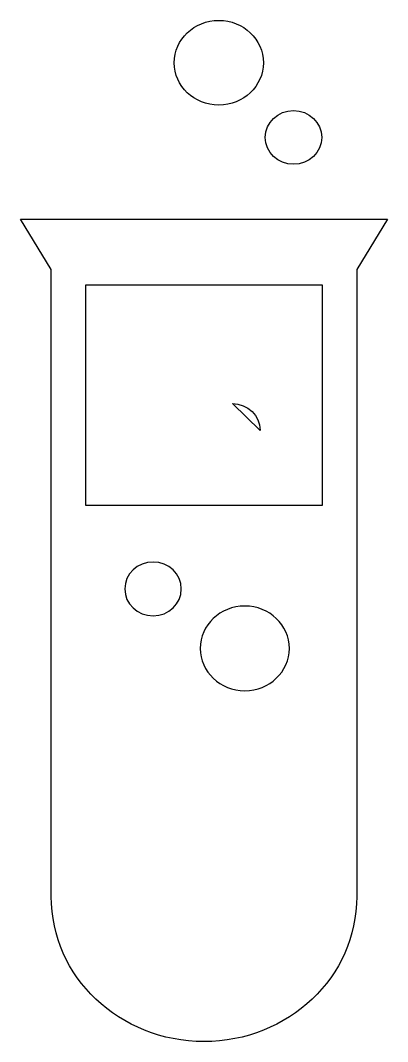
# Model space of a CAD drawing. Header units: centimetres. Extents: x -3.8 to 3.8, y -10.1 to 11.
import ezdxf

# ---------------------------------------------------------------- set-up
doc = ezdxf.new("R2010")
doc.units = ezdxf.units.CM
doc.header["$MEASUREMENT"] = 0
doc.layers.add('Layer 1', color=7, linetype='Continuous')

msp = doc.modelspace()

# ---------------------------------------------------------------- linework, layer by layer
at = {"layer": 'Layer 1'}
for points, knots in [([(-0.6154, 10.12031), (-0.61539, 9.63683), (-0.20289, 9.24474), (0.30576, 9.24474), (0.30576, 9.24474), (0.81442, 9.24474), (1.22692, 9.63683), (1.22692, 10.12031), (1.22692, 10.12031), (1.22692, 10.60382), (0.81441, 10.99593), (0.30574, 10.99593), (0.30574, 10.99593), (-0.20292, 10.99593), (-0.61543, 10.60382), (-0.61543, 10.12031), (-0.61543, 10.12031), (-0.61543, 10.12031), (-0.6154, 10.12031), (-0.6154, 10.12031)], [0, 0, 0, 0, 0.16666667, 0.16666667, 0.16666667, 0.16666667, 0.33333333, 0.33333333, 0.33333333, 0.33333333, 0.5, 0.5, 0.5, 0.5, 0.66666667, 0.66666667, 0.66666667, 0.66666667, 1, 1, 1, 1]), ([(1.26504, 8.57722), (1.26504, 8.27014), (1.52704, 8.02111), (1.85012, 8.02111), (1.85012, 8.02111), (2.1732, 8.02111), (2.4352, 8.27014), (2.4352, 8.57722), (2.4352, 8.57722), (2.4352, 8.88431), (2.1732, 9.13335), (1.85012, 9.13335), (1.85012, 9.13335), (1.52704, 9.13335), (1.26504, 8.88431), (1.26504, 8.57722)], [0, 0, 0, 0, 0.2, 0.2, 0.2, 0.2, 0.4, 0.4, 0.4, 0.4, 0.6, 0.6, 0.6, 0.6, 1, 1, 1, 1]), ([(-3.79512, 6.88519), (-3.79512, 6.88519), (-3.15733, 5.84685), (-3.15733, 5.84685), (-3.15733, 5.84685), (-3.15733, 5.84685), (-3.15733, -7.1198), (-3.15733, -7.1198), (-3.15733, -7.1198), (-3.15733, -8.78232), (-1.749, -10.12031), (0, -10.12031), (0, -10.12031), (1.749, -10.12031), (3.15733, -8.78232), (3.15733, -7.11981), (3.15733, -7.11981), (3.15733, -7.11981), (3.15733, 5.84684), (3.15733, 5.84684), (3.15733, 5.84684), (3.15733, 5.84684), (3.79512, 6.88519), (3.79512, 6.88519), (3.79512, 6.88519), (3.79512, 6.88519), (-3.79512, 6.88519), (-3.79512, 6.88519)], [0, 0, 0, 0, 0.125, 0.125, 0.125, 0.125, 0.25, 0.25, 0.25, 0.25, 0.375, 0.375, 0.375, 0.375, 0.5, 0.5, 0.5, 0.5, 0.625, 0.625, 0.625, 0.625, 0.75, 0.75, 0.75, 0.75, 1, 1, 1, 1]), ([(-2.44971, 5.524), (-2.44971, 5.524), (2.44971, 5.524), (2.44971, 5.524), (2.44971, 5.524), (2.44971, 5.524), (2.44971, 0.96986), (2.44971, 0.96986), (2.44971, 0.96986), (2.44971, 0.96986), (-2.44971, 0.96986), (-2.44971, 0.96986), (-2.44971, 0.96986), (-2.44971, 0.96986), (-2.44971, 5.524), (-2.44971, 5.524)], [0, 0, 0, 0, 0.2, 0.2, 0.2, 0.2, 0.4, 0.4, 0.4, 0.4, 0.6, 0.6, 0.6, 0.6, 1, 1, 1, 1]), ([(1.15962, 2.51427), (1.15965, 2.51618), (1.15965, 2.51808), (1.15965, 2.51998), (1.15965, 2.51998), (1.15965, 2.82266), (0.90467, 3.06971), (0.58637, 3.07561), (0.58637, 3.07561), (0.58637, 3.07561), (1.15962, 2.51427), (1.15962, 2.51427)], [0, 0, 0, 0, 0.25, 0.25, 0.25, 0.25, 0.5, 0.5, 0.5, 0.5, 1, 1, 1, 1]), ([(-1.05293, -0.2043), (-0.72992, -0.2043), (-0.46911, -0.45343), (-0.46911, -0.76033), (-0.46911, -0.76033), (-0.46911, -1.06731), (-0.72996, -1.31653), (-1.05288, -1.31653), (-1.05288, -1.31653), (-1.37572, -1.31653), (-1.63792, -1.06732), (-1.63792, -0.76033), (-1.63792, -0.76033), (-1.63792, -0.45343), (-1.37572, -0.2043), (-1.05284, -0.2043), (-1.05284, -0.2043), (-1.05284, -0.2043), (-1.05293, -0.2043), (-1.05293, -0.2043)], [0, 0, 0, 0, 0.16666667, 0.16666667, 0.16666667, 0.16666667, 0.33333333, 0.33333333, 0.33333333, 0.33333333, 0.5, 0.5, 0.5, 0.5, 0.66666667, 0.66666667, 0.66666667, 0.66666667, 1, 1, 1, 1]), ([(0.84336, -1.11475), (1.35191, -1.11475), (1.76448, -1.50632), (1.76448, -1.98974), (1.76448, -1.98974), (1.76448, -2.47311), (1.35191, -2.86473), (0.84336, -2.86473), (0.84336, -2.86473), (0.33481, -2.86473), (-0.07776, -2.4732), (-0.07776, -1.98974), (-0.07776, -1.98974), (-0.07776, -1.50633), (0.33481, -1.11475), (0.84336, -1.11475)], [0, 0, 0, 0, 0.2, 0.2, 0.2, 0.2, 0.4, 0.4, 0.4, 0.4, 0.6, 0.6, 0.6, 0.6, 1, 1, 1, 1])]:
    msp.add_open_spline(points, degree=3, knots=knots, dxfattribs=at)

doc.saveas('drawing.dxf')
